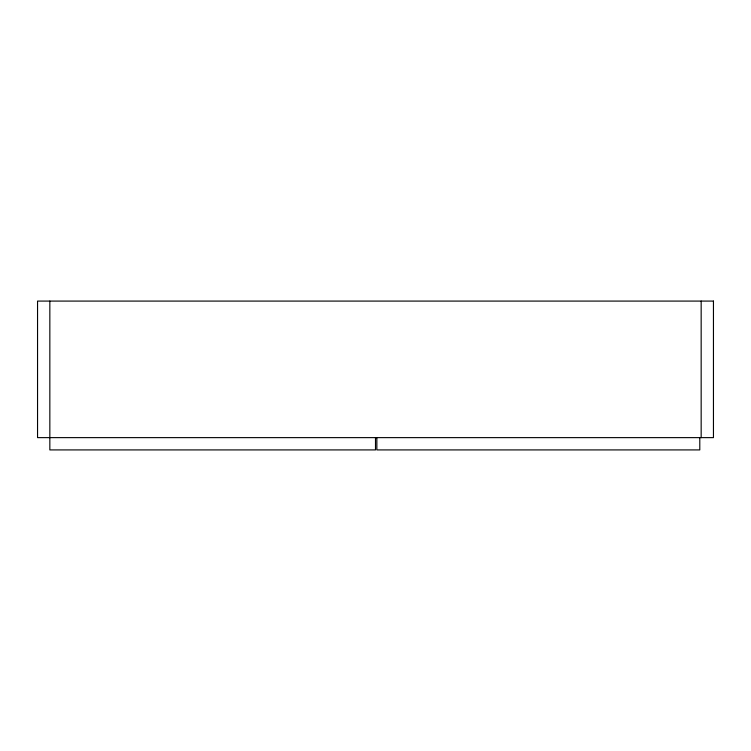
<?xml version="1.0" encoding="UTF-8"?>
<svg xmlns="http://www.w3.org/2000/svg" width="751" height="751" viewBox="0 0 751 751"><rect width="100%" height="100%" fill="white"/><g stroke="black" fill="none" stroke-linecap="round" stroke-linejoin="round"><path stroke-width="1.13" d="M701.162 301.085L701.162 437.626M699.791 437.626L699.791 449.915L376.861 449.915L376.861 437.626M375.5 437.626L375.5 449.915L49.838 449.915L49.838 301.085M713.45 301.085L37.55 301.085L37.55 437.626L713.45 437.626L713.45 301.085"/></g></svg>
